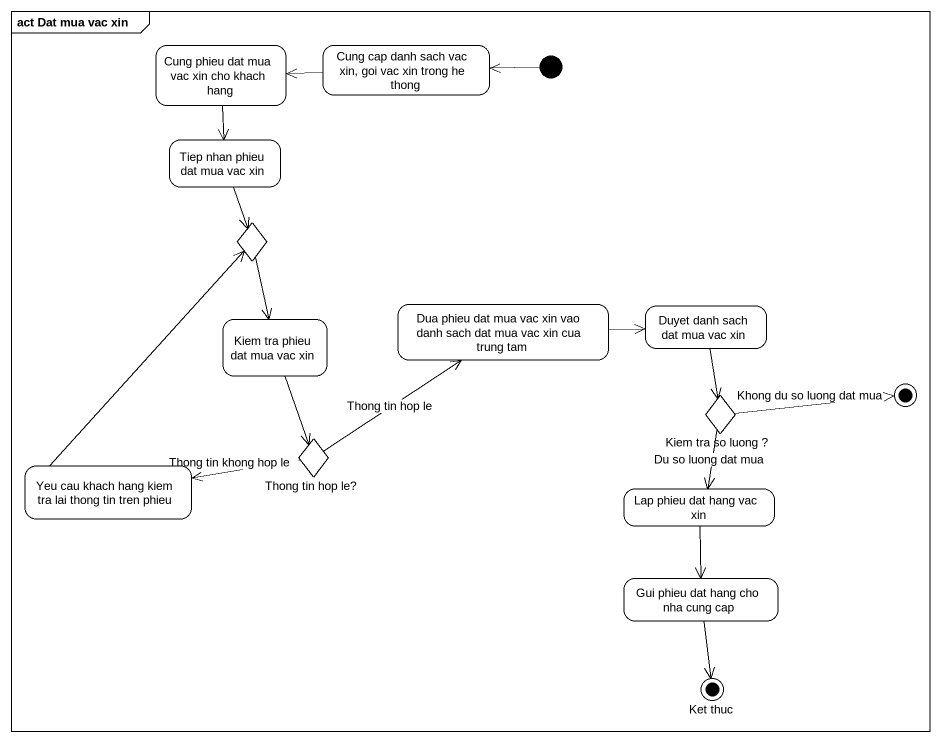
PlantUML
@startuml
mainframe act Dat mua vac xin
hide empty description
state "Cung phieu dat mua vac xin cho khach hang" as Cung_phieu_dat_mua_vac_xin
state "Cung cap danh sach vac xin, goi vac xin trong he thong" as Cung_cap_danh_sach_vac_xin
state "Tiep nhan phieu dat mua vac xin" as Tiep_nhan_phieu_dat_mua_vac
state choice1 <<choice>>
state "Kiem tra phieu dat mua vac xin" as Kiem_tra_phieu_dat_mua_vac
state "Dua phieu dat mua vac xin vao danh sach dat mua vac xin cua trung tam" as Dua_phieu_dat_mua_vac_xin
state "Duyet danh sach dat mua vac xin" as Duyet_danh_sach_dat_mua_vac
state final1 <<end>>
state "Kiem tra so luong ?" as Kiem_tra_so_luong <<choice>>
state "Yeu cau khach hang kiem tra lai thong tin tren phieu" as Yeu_cau_khach_hang_kiem_tra
state "Thong tin hop le?" as Thong_tin_hop_le <<choice>>
state "Lap phieu dat hang vac xin" as Lap_phieu_dat_hang_vac_xin
state "Gui phieu dat hang cho nha cung cap" as Gui_phieu_dat_hang_cho_nha
state "Ket thuc" as Ket_thuc <<end>>
[*] -left-> Cung_cap_danh_sach_vac_xin
Cung_phieu_dat_mua_vac_xin --> Tiep_nhan_phieu_dat_mua_vac
Cung_cap_danh_sach_vac_xin -left-> Cung_phieu_dat_mua_vac_xin
Tiep_nhan_phieu_dat_mua_vac --> choice1
choice1 --> Kiem_tra_phieu_dat_mua_vac
Kiem_tra_phieu_dat_mua_vac --> Thong_tin_hop_le
Dua_phieu_dat_mua_vac_xin -right-> Duyet_danh_sach_dat_mua_vac
Duyet_danh_sach_dat_mua_vac --> Kiem_tra_so_luong
Kiem_tra_so_luong -right-> final1 : Khong du so luong dat mua
Kiem_tra_so_luong --> Lap_phieu_dat_hang_vac_xin : Du so luong dat mua
Yeu_cau_khach_hang_kiem_tra -up-> choice1
Thong_tin_hop_le -up-> Dua_phieu_dat_mua_vac_xin : Thong tin hop le
Thong_tin_hop_le -left-> Yeu_cau_khach_hang_kiem_tra : Thong tin khong hop le
Lap_phieu_dat_hang_vac_xin --> Gui_phieu_dat_hang_cho_nha
Gui_phieu_dat_hang_cho_nha --> Ket_thuc
@enduml
